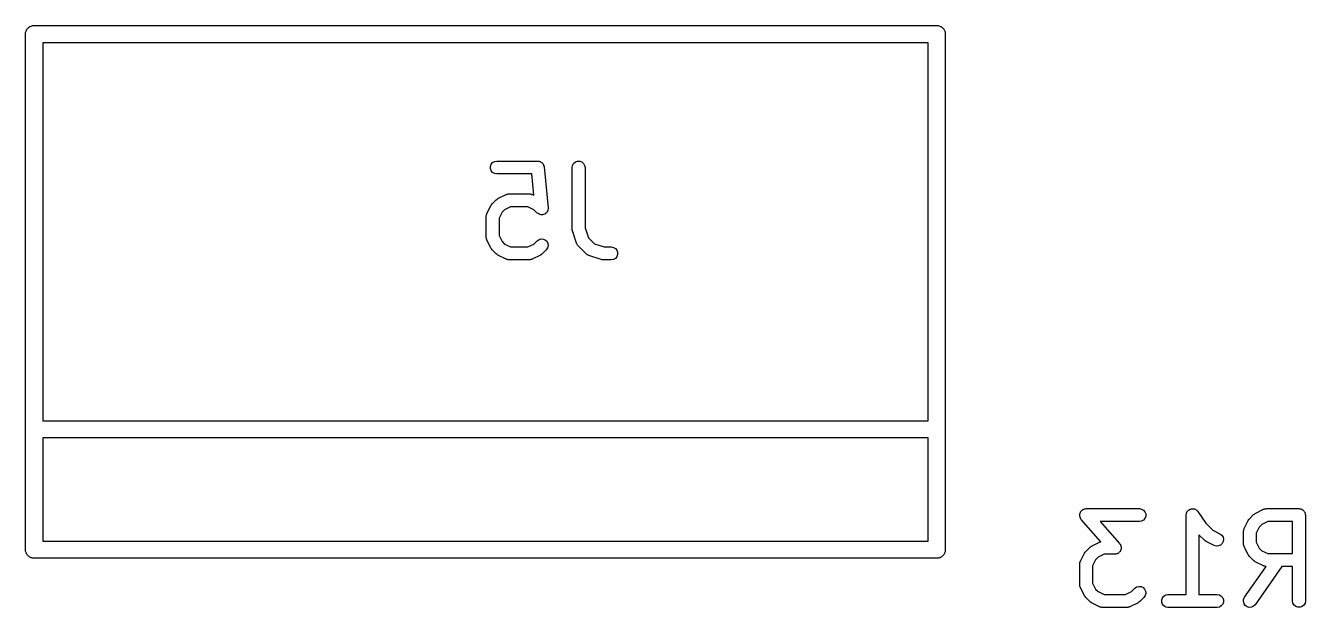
# Model space of a CAD drawing. Extents: x 43.6 to 136.4, y -133.5 to -113.1.
# Drawn here: x 121.5 to 136.39, y -119.87 to -113.1 of the extents above; entities that cross this region are included whole.
import ezdxf

# ---------------------------------------------------------------- set-up
doc = ezdxf.new("R2010")
doc.units = 0
doc.header["$MEASUREMENT"] = 0
doc.layers.add('BLACK', color=7, linetype='CONTINUOUS')

msp = doc.modelspace()

# ---------------------------------------------------------------- linework, layer by layer
at = {"layer": 'BLACK', "linetype": 'CONTINUOUS'}
for p, q in [((121.509, -113.158), (121.512, -113.149)), ((121.512, -113.149), (121.518, -113.142)), ((121.518, -113.142), (121.522, -113.135)), ((121.522, -113.135), (121.529, -113.129)), ((121.529, -113.129), (121.535, -113.122)), ((121.535, -113.122), (121.542, -113.118)), ((121.542, -113.118), (121.549, -113.112)), ((121.549, -113.112), (121.558, -113.109)), ((121.558, -113.109), (121.565, -113.105)), ((121.565, -113.105), (121.574, -113.103)), ((121.574, -113.103), (121.582, -113.1)), ((121.582, -113.1), (121.591, -113.1)), ((121.591, -113.1), (121.591, -113.1)), ((121.591, -113.1), (132.109, -113.1)), ((132.109, -113.1), (132.109, -113.1)), ((132.109, -113.1), (132.118, -113.1)), ((132.118, -113.1), (132.126, -113.103)), ((132.126, -113.103), (132.135, -113.105)), ((132.135, -113.105), (132.142, -113.109)), ((132.142, -113.109), (132.151, -113.112)), ((132.151, -113.112), (132.158, -113.118)), ((132.158, -113.118), (132.165, -113.122)), ((132.165, -113.122), (132.171, -113.129)), ((132.171, -113.129), (132.178, -113.135)), ((132.178, -113.135), (132.182, -113.142)), ((132.182, -113.142), (132.188, -113.149)), ((132.188, -113.149), (132.191, -113.158)), ((121.5, -113.182), (121.503, -113.174)), ((121.5, -113.191), (121.5, -113.182)), ((121.5, -117.791), (121.5, -113.191)), ((121.503, -113.174), (121.505, -113.165)), ((121.505, -113.165), (121.509, -113.158)), ((121.7, -113.3), (121.7, -117.7)), ((132, -113.3), (121.7, -113.3)), ((132, -117.7), (132, -113.3)), ((132.191, -113.158), (132.195, -113.165)), ((132.195, -113.165), (132.197, -113.174)), ((132.197, -113.174), (132.2, -113.182)), ((132.2, -113.182), (132.2, -113.191)), ((132.2, -113.191), (132.2, -113.191)), ((132.2, -113.191), (132.2, -119.209)), ((126.907, -114.739), (126.916, -114.715)), ((126.907, -114.765), (126.907, -114.739)), ((126.916, -114.79), (126.907, -114.765)), ((126.916, -114.715), (126.933, -114.695)), ((126.933, -114.81), (126.916, -114.79)), ((126.933, -114.695), (126.955, -114.682)), ((126.955, -114.682), (126.981, -114.677)), ((126.981, -114.677), (127.457, -114.677)), ((127.457, -114.677), (127.46, -114.678)), ((127.46, -114.678), (127.463, -114.678)), ((127.463, -114.678), (127.473, -114.68)), ((127.473, -114.68), (127.483, -114.682)), ((127.483, -114.682), (127.485, -114.683)), ((127.485, -114.683), (127.488, -114.684)), ((127.488, -114.684), (127.496, -114.69)), ((127.496, -114.69), (127.505, -114.695)), ((127.505, -114.695), (127.507, -114.697)), ((127.507, -114.697), (127.51, -114.699)), ((127.51, -114.699), (127.516, -114.707)), ((127.516, -114.707), (127.522, -114.715)), ((127.522, -114.715), (127.523, -114.718)), ((127.523, -114.718), (127.525, -114.72)), ((127.525, -114.72), (127.527, -114.73)), ((127.527, -114.73), (127.531, -114.739)), ((127.531, -114.739), (127.531, -114.742)), ((127.531, -114.742), (127.532, -114.745)), ((127.532, -114.745), (127.579, -115.221)), ((127.858, -114.752), (127.863, -114.727)), ((127.858, -115.467), (127.858, -114.752)), ((127.863, -114.727), (127.876, -114.704)), ((127.876, -114.704), (127.896, -114.687)), ((127.896, -114.687), (127.92, -114.679)), ((127.92, -114.679), (127.946, -114.679)), ((127.946, -114.679), (127.971, -114.687)), ((127.971, -114.687), (127.991, -114.704)), ((127.991, -114.704), (128.004, -114.727)), ((128.004, -114.727), (128.008, -114.752)), ((128.008, -114.752), (128.008, -115.454)), ((126.955, -114.823), (126.933, -114.81)), ((126.981, -114.827), (126.955, -114.823)), ((127.389, -114.827), (126.981, -114.827)), ((127.414, -115.076), (127.389, -114.827)), ((126.995, -115.114), (127.09, -115.066)), ((127.09, -115.066), (127.094, -115.065)), ((127.094, -115.065), (127.098, -115.063)), ((127.098, -115.063), (127.107, -115.061)), ((127.107, -115.061), (127.115, -115.059)), ((127.115, -115.059), (127.12, -115.059)), ((127.12, -115.059), (127.124, -115.058)), ((127.124, -115.058), (127.362, -115.058)), ((127.362, -115.058), (127.366, -115.059)), ((127.366, -115.059), (127.37, -115.059)), ((127.37, -115.059), (127.379, -115.061)), ((127.379, -115.061), (127.388, -115.063)), ((127.388, -115.063), (127.391, -115.065)), ((127.391, -115.065), (127.395, -115.066)), ((127.395, -115.066), (127.414, -115.076)), ((126.866, -115.29), (126.914, -115.195)), ((126.914, -115.195), (126.921, -115.185)), ((126.921, -115.185), (126.928, -115.176)), ((126.928, -115.176), (126.976, -115.128)), ((126.976, -115.128), (126.985, -115.121)), ((126.985, -115.121), (126.995, -115.114)), ((127.142, -115.208), (127.073, -115.243)), ((127.344, -115.208), (127.142, -115.208)), ((127.413, -115.243), (127.344, -115.208)), ((127.578, -115.234), (127.577, -115.247)), ((127.579, -115.222), (127.578, -115.234)), ((127.579, -115.221), (127.579, -115.222)), ((127.579, -115.222), (127.579, -115.222)), ((126.858, -115.324), (126.859, -115.32)), ((126.858, -115.562), (126.858, -115.324)), ((126.859, -115.315), (126.861, -115.307)), ((126.859, -115.32), (126.859, -115.315)), ((126.861, -115.307), (126.863, -115.298)), ((126.863, -115.298), (126.865, -115.294)), ((126.865, -115.294), (126.866, -115.29)), ((127.043, -115.273), (127.008, -115.342)), ((127.008, -115.342), (127.008, -115.544)), ((127.073, -115.243), (127.043, -115.273)), ((127.452, -115.282), (127.413, -115.243)), ((127.463, -115.289), (127.452, -115.282)), ((127.452, -115.282), (127.452, -115.282)), ((127.452, -115.282), (127.452, -115.282)), ((127.473, -115.297), (127.463, -115.289)), ((127.474, -115.297), (127.473, -115.297)), ((127.486, -115.3), (127.474, -115.297)), ((127.474, -115.297), (127.474, -115.297)), ((127.498, -115.303), (127.486, -115.3)), ((127.499, -115.303), (127.498, -115.303)), ((127.512, -115.302), (127.499, -115.303)), ((127.499, -115.303), (127.499, -115.303)), ((127.524, -115.301), (127.512, -115.302)), ((127.525, -115.301), (127.524, -115.301)), ((127.536, -115.295), (127.525, -115.301)), ((127.525, -115.301), (127.525, -115.301)), ((127.548, -115.29), (127.536, -115.295)), ((127.549, -115.289), (127.548, -115.29)), ((127.548, -115.29), (127.548, -115.29)), ((127.557, -115.28), (127.549, -115.289)), ((127.566, -115.272), (127.557, -115.28)), ((127.567, -115.271), (127.566, -115.271)), ((127.566, -115.271), (127.566, -115.272)), ((127.572, -115.259), (127.567, -115.271)), ((127.577, -115.248), (127.572, -115.259)), ((127.577, -115.247), (127.577, -115.248)), ((127.577, -115.248), (127.577, -115.248)), ((127.86, -115.479), (127.858, -115.467)), ((127.862, -115.49), (127.86, -115.479)), ((127.91, -115.633), (127.862, -115.49)), ((128.008, -115.454), (128.047, -115.569)), ((126.859, -115.566), (126.858, -115.562)), ((126.859, -115.57), (126.859, -115.566)), ((126.861, -115.579), (126.859, -115.57)), ((126.863, -115.588), (126.861, -115.579)), ((126.865, -115.591), (126.863, -115.588)), ((126.866, -115.595), (126.865, -115.591)), ((126.914, -115.691), (126.866, -115.595)), ((127.008, -115.544), (127.043, -115.613)), ((127.043, -115.613), (127.073, -115.643)), ((127.073, -115.643), (127.142, -115.677)), ((127.142, -115.677), (127.344, -115.677)), ((127.344, -115.677), (127.413, -115.643)), ((127.413, -115.643), (127.452, -115.604)), ((127.452, -115.604), (127.473, -115.589)), ((127.473, -115.589), (127.498, -115.582)), ((127.498, -115.582), (127.524, -115.585)), ((127.524, -115.585), (127.548, -115.596)), ((127.548, -115.596), (127.566, -115.614)), ((127.566, -115.614), (127.577, -115.638)), ((127.579, -115.664), (127.573, -115.689)), ((127.577, -115.638), (127.579, -115.664)), ((127.912, -115.637), (127.91, -115.633)), ((127.913, -115.641), (127.912, -115.637)), ((127.918, -115.648), (127.913, -115.641)), ((127.922, -115.656), (127.918, -115.648)), ((127.925, -115.659), (127.922, -115.656)), ((127.928, -115.663), (127.925, -115.659)), ((128.023, -115.758), (127.928, -115.663)), ((128.047, -115.569), (128.117, -115.639)), ((128.117, -115.639), (128.231, -115.677)), ((128.231, -115.677), (128.314, -115.677)), ((128.314, -115.677), (128.34, -115.682)), ((128.34, -115.682), (128.362, -115.695)), ((126.921, -115.7), (126.914, -115.691)), ((126.928, -115.71), (126.921, -115.7)), ((126.976, -115.758), (126.928, -115.71)), ((126.985, -115.765), (126.976, -115.758)), ((126.995, -115.772), (126.985, -115.765)), ((127.09, -115.819), (126.995, -115.772)), ((127.094, -115.821), (127.09, -115.819)), ((127.098, -115.823), (127.094, -115.821)), ((127.107, -115.824), (127.098, -115.823)), ((127.115, -115.827), (127.107, -115.824)), ((127.12, -115.827), (127.115, -115.827)), ((127.124, -115.827), (127.12, -115.827)), ((127.362, -115.827), (127.124, -115.827)), ((127.366, -115.827), (127.362, -115.827)), ((127.37, -115.827), (127.366, -115.827)), ((127.379, -115.824), (127.37, -115.827)), ((127.388, -115.823), (127.379, -115.824)), ((127.391, -115.821), (127.388, -115.823)), ((127.395, -115.819), (127.391, -115.821)), ((127.491, -115.772), (127.395, -115.819)), ((127.5, -115.765), (127.491, -115.772)), ((127.51, -115.758), (127.5, -115.765)), ((127.558, -115.71), (127.51, -115.758)), ((127.573, -115.689), (127.558, -115.71)), ((128.027, -115.76), (128.023, -115.758)), ((128.03, -115.764), (128.027, -115.76)), ((128.037, -115.768), (128.03, -115.764)), ((128.044, -115.773), (128.037, -115.768)), ((128.049, -115.774), (128.044, -115.773)), ((128.052, -115.776), (128.049, -115.774)), ((128.195, -115.824), (128.052, -115.776)), ((128.207, -115.825), (128.195, -115.824)), ((128.219, -115.827), (128.207, -115.825)), ((128.314, -115.827), (128.219, -115.827)), ((128.34, -115.823), (128.314, -115.827)), ((128.362, -115.81), (128.34, -115.823)), ((128.362, -115.695), (128.379, -115.715)), ((128.379, -115.79), (128.362, -115.81)), ((128.379, -115.715), (128.388, -115.739)), ((128.388, -115.765), (128.379, -115.79)), ((128.388, -115.739), (128.388, -115.765)), ((121.7, -117.7), (132, -117.7)), ((121.5, -119.182), (121.5, -117.791)), ((121.5, -117.791), (121.5, -117.791)), ((121.7, -117.9), (121.7, -119.1)), ((132, -117.9), (121.7, -117.9)), ((132, -119.1), (132, -117.9)), ((133.763, -118.8), (133.764, -118.793)), ((133.764, -118.806), (133.763, -118.8)), ((133.764, -118.785), (133.766, -118.78)), ((133.764, -118.793), (133.764, -118.785)), ((133.764, -118.811), (133.764, -118.806)), ((133.767, -118.818), (133.764, -118.811)), ((133.766, -118.78), (133.767, -118.774)), ((133.767, -118.774), (133.771, -118.768)), ((133.771, -118.768), (133.773, -118.761)), ((133.773, -118.761), (133.777, -118.757)), ((133.777, -118.757), (133.78, -118.751)), ((133.78, -118.751), (133.785, -118.747)), ((133.785, -118.747), (133.79, -118.741)), ((133.79, -118.741), (133.795, -118.738)), ((133.795, -118.738), (133.799, -118.734)), ((133.799, -118.734), (133.806, -118.732)), ((133.806, -118.732), (133.812, -118.728)), ((133.812, -118.728), (133.818, -118.727)), ((133.818, -118.727), (133.824, -118.725)), ((133.824, -118.725), (133.831, -118.725)), ((133.831, -118.725), (133.838, -118.723)), ((133.838, -118.723), (134.457, -118.723)), ((134.457, -118.723), (134.483, -118.728)), ((134.483, -118.728), (134.505, -118.741)), ((134.505, -118.741), (134.522, -118.761)), ((134.522, -118.761), (134.531, -118.785)), ((134.531, -118.811), (134.522, -118.836)), ((134.531, -118.785), (134.531, -118.811)), ((135.001, -118.798), (135.002, -118.794)), ((135.001, -119.723), (135.001, -118.798)), ((135.002, -118.79), (135.004, -118.782)), ((135.002, -118.794), (135.002, -118.79)), ((135.004, -118.782), (135.006, -118.773)), ((135.006, -118.773), (135.008, -118.769)), ((135.008, -118.769), (135.009, -118.765)), ((135.009, -118.765), (135.014, -118.758)), ((135.014, -118.758), (135.019, -118.75)), ((135.019, -118.75), (135.022, -118.748)), ((135.022, -118.748), (135.024, -118.744)), ((135.024, -118.744), (135.032, -118.739)), ((135.032, -118.739), (135.039, -118.734)), ((135.039, -118.734), (135.043, -118.732)), ((135.043, -118.732), (135.046, -118.73)), ((135.046, -118.73), (135.055, -118.728)), ((135.055, -118.728), (135.063, -118.725)), ((135.063, -118.725), (135.067, -118.725)), ((135.067, -118.725), (135.071, -118.724)), ((135.071, -118.724), (135.08, -118.725)), ((135.08, -118.725), (135.089, -118.725)), ((135.089, -118.725), (135.093, -118.726)), ((135.093, -118.726), (135.097, -118.726)), ((135.097, -118.726), (135.105, -118.73)), ((135.105, -118.73), (135.114, -118.734)), ((135.114, -118.734), (135.117, -118.736)), ((135.117, -118.736), (135.121, -118.738)), ((135.121, -118.738), (135.127, -118.744)), ((135.127, -118.744), (135.134, -118.75)), ((135.134, -118.75), (135.136, -118.754)), ((135.136, -118.754), (135.139, -118.757)), ((135.139, -118.757), (135.23, -118.894)), ((135.737, -118.841), (135.785, -118.793)), ((135.785, -118.793), (135.795, -118.786)), ((135.795, -118.786), (135.805, -118.779)), ((135.805, -118.779), (135.9, -118.731)), ((135.9, -118.731), (135.904, -118.73)), ((135.904, -118.73), (135.908, -118.728)), ((135.908, -118.728), (135.916, -118.726)), ((135.916, -118.726), (135.925, -118.724)), ((135.925, -118.724), (135.929, -118.724)), ((135.929, -118.724), (135.933, -118.723)), ((135.933, -118.723), (136.314, -118.723)), ((136.314, -118.723), (136.321, -118.725)), ((136.321, -118.725), (136.327, -118.725)), ((136.327, -118.725), (136.333, -118.727)), ((136.333, -118.727), (136.34, -118.728)), ((136.34, -118.728), (136.346, -118.731)), ((136.346, -118.731), (136.352, -118.734)), ((136.352, -118.734), (136.357, -118.738)), ((136.357, -118.738), (136.362, -118.741)), ((136.362, -118.741), (136.367, -118.746)), ((136.367, -118.746), (136.372, -118.75)), ((136.372, -118.75), (136.375, -118.756)), ((136.375, -118.756), (136.379, -118.761)), ((136.379, -118.761), (136.381, -118.767)), ((136.381, -118.767), (136.385, -118.773)), ((136.385, -118.773), (136.386, -118.779)), ((136.386, -118.779), (136.388, -118.785)), ((136.388, -118.785), (136.388, -118.792)), ((136.388, -118.792), (136.389, -118.798)), ((136.389, -118.798), (136.389, -119.798)), ((133.768, -118.826), (133.767, -118.818)), ((133.771, -118.831), (133.768, -118.826)), ((133.773, -118.836), (133.771, -118.831)), ((133.778, -118.842), (133.773, -118.836)), ((133.782, -118.848), (133.778, -118.842)), ((134.009, -119.108), (133.782, -118.848)), ((134.457, -118.873), (134.003, -118.873)), ((134.003, -118.873), (134.228, -119.13)), ((134.483, -118.869), (134.457, -118.873)), ((134.505, -118.856), (134.483, -118.869)), ((134.522, -118.836), (134.505, -118.856)), ((135.23, -118.894), (135.311, -118.975)), ((135.671, -118.972), (135.672, -118.963)), ((135.672, -118.963), (135.675, -118.96)), ((135.675, -118.96), (135.676, -118.955)), ((135.676, -118.955), (135.723, -118.86)), ((135.723, -118.86), (135.731, -118.851)), ((135.731, -118.851), (135.737, -118.841)), ((135.852, -118.938), (135.818, -119.007)), ((135.883, -118.908), (135.852, -118.938)), ((135.951, -118.873), (135.883, -118.908)), ((136.239, -118.873), (135.951, -118.873)), ((136.239, -119.247), (136.239, -118.873)), ((121.7, -119.1), (132, -119.1)), ((133.9, -119.16), (133.995, -119.112)), ((133.995, -119.112), (133.999, -119.111)), ((133.999, -119.111), (134.003, -119.109)), ((134.003, -119.109), (134.009, -119.108)), ((135.214, -119.09), (135.151, -119.027)), ((135.151, -119.027), (135.151, -119.723)), ((135.223, -119.096), (135.214, -119.09)), ((135.233, -119.104), (135.223, -119.096)), ((135.328, -119.151), (135.233, -119.104)), ((135.311, -118.975), (135.395, -119.017)), ((135.395, -119.017), (135.416, -119.033)), ((135.416, -119.033), (135.431, -119.054)), ((135.434, -119.106), (135.422, -119.129)), ((135.431, -119.054), (135.437, -119.08)), ((135.437, -119.08), (135.434, -119.106)), ((135.668, -118.98), (135.671, -118.972)), ((135.669, -118.985), (135.668, -118.98)), ((135.668, -118.989), (135.669, -118.985)), ((135.668, -119.132), (135.668, -118.989)), ((135.818, -119.007), (135.818, -119.114)), ((121.5, -119.218), (121.5, -119.182)), ((121.503, -119.226), (121.5, -119.218)), ((121.505, -119.235), (121.503, -119.226)), ((121.509, -119.242), (121.505, -119.235)), ((121.512, -119.251), (121.509, -119.242)), ((121.518, -119.258), (121.512, -119.251)), ((121.522, -119.265), (121.518, -119.258)), ((132.182, -119.258), (132.178, -119.265)), ((132.188, -119.251), (132.182, -119.258)), ((132.191, -119.242), (132.188, -119.251)), ((132.195, -119.235), (132.191, -119.242)), ((132.197, -119.226), (132.195, -119.235)), ((132.2, -119.218), (132.197, -119.226)), ((132.2, -119.209), (132.2, -119.218)), ((132.2, -119.209), (132.2, -119.209)), ((133.771, -119.336), (133.819, -119.241)), ((133.819, -119.241), (133.826, -119.231)), ((133.826, -119.231), (133.833, -119.222)), ((133.833, -119.222), (133.88, -119.174)), ((133.88, -119.174), (133.89, -119.167)), ((133.89, -119.167), (133.9, -119.16)), ((134.046, -119.254), (133.978, -119.289)), ((134.171, -119.254), (134.046, -119.254)), ((134.179, -119.253), (134.171, -119.254)), ((134.186, -119.253), (134.179, -119.253)), ((134.191, -119.251), (134.186, -119.253)), ((134.197, -119.25), (134.191, -119.251)), ((134.203, -119.246), (134.197, -119.25)), ((134.21, -119.244), (134.203, -119.246)), ((134.215, -119.24), (134.21, -119.244)), ((134.22, -119.237), (134.215, -119.24)), ((134.224, -119.231), (134.22, -119.237)), ((134.23, -119.226), (134.224, -119.231)), ((134.228, -119.13), (134.232, -119.136)), ((134.233, -119.221), (134.23, -119.226)), ((134.232, -119.136), (134.236, -119.142)), ((134.236, -119.217), (134.233, -119.221)), ((134.236, -119.142), (134.238, -119.147)), ((134.239, -119.21), (134.236, -119.217)), ((134.238, -119.147), (134.241, -119.152)), ((134.242, -119.204), (134.239, -119.21)), ((134.241, -119.152), (134.243, -119.16)), ((134.243, -119.198), (134.242, -119.204)), ((134.243, -119.16), (134.245, -119.166)), ((134.245, -119.192), (134.243, -119.198)), ((134.245, -119.166), (134.245, -119.172)), ((134.245, -119.172), (134.246, -119.178)), ((134.246, -119.178), (134.245, -119.185)), ((134.245, -119.185), (134.245, -119.192)), ((135.353, -119.159), (135.328, -119.151)), ((135.379, -119.157), (135.353, -119.159)), ((135.403, -119.147), (135.379, -119.157)), ((135.422, -119.129), (135.403, -119.147)), ((135.669, -119.136), (135.668, -119.132)), ((135.668, -119.14), (135.669, -119.136)), ((135.671, -119.149), (135.668, -119.14)), ((135.672, -119.157), (135.671, -119.149)), ((135.675, -119.161), (135.672, -119.157)), ((135.676, -119.165), (135.675, -119.161)), ((135.723, -119.261), (135.676, -119.165)), ((135.818, -119.114), (135.852, -119.183)), ((135.852, -119.183), (135.883, -119.213)), ((135.883, -119.213), (135.951, -119.247)), ((135.951, -119.247), (136.239, -119.247)), ((121.529, -119.271), (121.522, -119.265)), ((121.535, -119.278), (121.529, -119.271)), ((121.542, -119.282), (121.535, -119.278)), ((121.549, -119.288), (121.542, -119.282)), ((121.558, -119.291), (121.549, -119.288)), ((121.565, -119.295), (121.558, -119.291)), ((121.574, -119.297), (121.565, -119.295)), ((121.582, -119.3), (121.574, -119.297)), ((121.591, -119.3), (121.582, -119.3)), ((132.109, -119.3), (121.591, -119.3)), ((121.591, -119.3), (121.591, -119.3)), ((132.118, -119.3), (132.109, -119.3)), ((132.109, -119.3), (132.109, -119.3)), ((132.126, -119.297), (132.118, -119.3)), ((132.135, -119.295), (132.126, -119.297)), ((132.142, -119.291), (132.135, -119.295)), ((132.151, -119.288), (132.142, -119.291)), ((132.158, -119.282), (132.151, -119.288)), ((132.165, -119.278), (132.158, -119.282)), ((132.171, -119.271), (132.165, -119.278)), ((132.178, -119.265), (132.171, -119.271)), ((133.763, -119.37), (133.764, -119.366)), ((133.763, -119.608), (133.763, -119.37)), ((133.764, -119.361), (133.766, -119.353)), ((133.764, -119.366), (133.764, -119.361)), ((133.766, -119.353), (133.768, -119.344)), ((133.768, -119.344), (133.77, -119.34)), ((133.77, -119.34), (133.771, -119.336)), ((133.947, -119.319), (133.913, -119.388)), ((133.913, -119.388), (133.913, -119.59)), ((133.978, -119.289), (133.947, -119.319)), ((135.681, -119.755), (135.932, -119.397)), ((135.731, -119.27), (135.723, -119.261)), ((135.737, -119.28), (135.731, -119.27)), ((135.785, -119.328), (135.737, -119.28)), ((135.795, -119.335), (135.785, -119.328)), ((135.805, -119.342), (135.795, -119.335)), ((136.115, -119.397), (135.804, -119.841)), ((135.9, -119.389), (135.805, -119.342)), ((135.904, -119.391), (135.9, -119.389)), ((135.908, -119.393), (135.904, -119.391)), ((135.916, -119.394), (135.908, -119.393)), ((135.925, -119.397), (135.916, -119.394)), ((135.929, -119.397), (135.925, -119.397)), ((135.932, -119.397), (135.929, -119.397)), ((136.239, -119.397), (136.115, -119.397)), ((136.239, -119.798), (136.239, -119.397)), ((133.764, -119.612), (133.763, -119.608)), ((133.764, -119.617), (133.764, -119.612)), ((133.766, -119.625), (133.764, -119.617)), ((133.768, -119.634), (133.766, -119.625)), ((133.77, -119.637), (133.768, -119.634)), ((133.771, -119.642), (133.77, -119.637)), ((133.819, -119.737), (133.771, -119.642)), ((133.913, -119.59), (133.947, -119.659)), ((133.947, -119.659), (133.978, -119.689)), ((133.978, -119.689), (134.046, -119.723)), ((134.297, -119.723), (134.365, -119.689)), ((134.365, -119.689), (134.404, -119.65)), ((134.404, -119.65), (134.425, -119.635)), ((134.425, -119.635), (134.451, -119.629)), ((134.451, -119.629), (134.477, -119.631)), ((134.477, -119.631), (134.5, -119.642)), ((134.5, -119.642), (134.519, -119.66)), ((134.519, -119.66), (134.53, -119.684)), ((134.53, -119.684), (134.532, -119.71)), ((133.826, -119.746), (133.819, -119.737)), ((133.833, -119.756), (133.826, -119.746)), ((133.88, -119.804), (133.833, -119.756)), ((133.89, -119.811), (133.88, -119.804)), ((133.9, -119.818), (133.89, -119.811)), ((133.995, -119.866), (133.9, -119.818)), ((134.046, -119.723), (134.297, -119.723)), ((134.443, -119.818), (134.348, -119.866)), ((134.453, -119.811), (134.443, -119.818)), ((134.463, -119.804), (134.453, -119.811)), ((134.51, -119.756), (134.463, -119.804)), ((134.525, -119.735), (134.51, -119.756)), ((134.532, -119.71), (134.525, -119.735)), ((134.717, -119.785), (134.726, -119.761)), ((134.717, -119.811), (134.717, -119.785)), ((134.726, -119.836), (134.717, -119.811)), ((134.726, -119.761), (134.742, -119.741)), ((134.742, -119.856), (134.726, -119.836)), ((134.742, -119.741), (134.765, -119.728)), ((134.765, -119.869), (134.742, -119.856)), ((134.765, -119.728), (134.79, -119.723)), ((134.79, -119.723), (135.001, -119.723)), ((135.151, -119.723), (135.362, -119.723)), ((135.362, -119.723), (135.388, -119.728)), ((135.388, -119.728), (135.41, -119.741)), ((135.41, -119.856), (135.388, -119.869)), ((135.41, -119.741), (135.427, -119.761)), ((135.427, -119.836), (135.41, -119.856)), ((135.427, -119.761), (135.436, -119.785)), ((135.436, -119.811), (135.427, -119.836)), ((135.436, -119.785), (135.436, -119.811)), ((135.668, -119.805), (135.67, -119.779)), ((135.675, -119.83), (135.668, -119.805)), ((135.67, -119.779), (135.681, -119.755)), ((135.69, -119.852), (135.675, -119.83)), ((135.711, -119.866), (135.69, -119.852)), ((135.804, -119.841), (135.786, -119.86)), ((136.244, -119.824), (136.239, -119.798)), ((136.257, -119.847), (136.244, -119.824)), ((136.277, -119.863), (136.257, -119.847)), ((136.372, -119.847), (136.352, -119.863)), ((136.385, -119.824), (136.372, -119.847)), ((136.389, -119.798), (136.385, -119.824)), ((133.999, -119.867), (133.995, -119.866)), ((134.003, -119.869), (133.999, -119.867)), ((134.012, -119.87), (134.003, -119.869)), ((134.02, -119.873), (134.012, -119.87)), ((134.024, -119.873), (134.02, -119.873)), ((134.029, -119.873), (134.024, -119.873)), ((134.314, -119.873), (134.029, -119.873)), ((134.319, -119.873), (134.314, -119.873)), ((134.323, -119.873), (134.319, -119.873)), ((134.331, -119.87), (134.323, -119.873)), ((134.34, -119.869), (134.331, -119.87)), ((134.344, -119.867), (134.34, -119.869)), ((134.348, -119.866), (134.344, -119.867)), ((134.79, -119.873), (134.765, -119.869)), ((135.362, -119.873), (134.79, -119.873)), ((135.388, -119.869), (135.362, -119.873)), ((135.736, -119.873), (135.711, -119.866)), ((135.762, -119.871), (135.736, -119.873)), ((135.786, -119.86), (135.762, -119.871)), ((136.301, -119.872), (136.277, -119.863)), ((136.327, -119.872), (136.301, -119.872)), ((136.352, -119.863), (136.327, -119.872))]:
    msp.add_line(p, q, dxfattribs=at)

doc.saveas('drawing.dxf')
